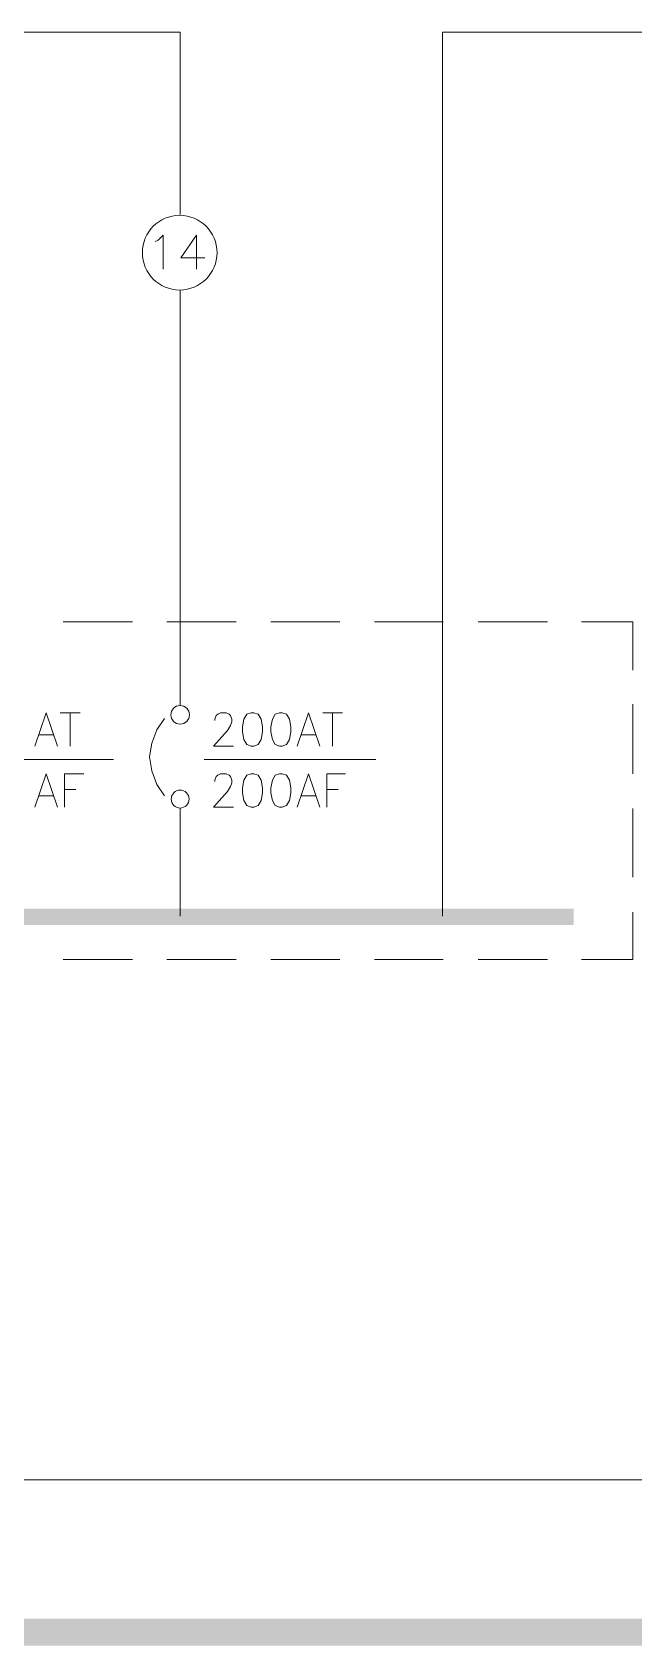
# Model space of a CAD drawing. Header units: inches. Extents: x 0.9 to 46, y 0.8 to 32.4.
# Drawn here: x 10.289 to 11.702, y 0.755 to 4.545 of the extents above; entities that cross this region are included whole.
import ezdxf

# ---------------------------------------------------------------- set-up
doc = ezdxf.new("R2010")
doc.units = ezdxf.units.IN
doc.header["$MEASUREMENT"] = 0
doc.layers.add('PDF_Geometry', color=7, linetype='Continuous')
doc.layers.add('PDF_Solid Fills', color=7, linetype='Continuous')

msp = doc.modelspace()

# ---------------------------------------------------------------- linework, layer by layer
at = {"layer": 'PDF_Geometry', "lineweight": 9}
for points in [[(10.6365, 4.1166), (10.6365, 4.5449), (7.4015, 4.5449)], [(11.2531, 2.4683), (11.2531, 4.5449), (15.7264, 4.5449)], [(10.5781, 4.0533), (10.5848, 4.0566), (10.5965, 4.0683), (10.5965, 3.9883)], [(10.6748, 3.9883), (10.6748, 4.0683), (10.6381, 4.0149), (10.6948, 4.0149)], [(10.6365, 2.9633), (10.6365, 3.9399)], [(10.5248, 3.1599), (10.3615, 3.1599)], [(10.7681, 3.1599), (10.6048, 3.1599)], [(11.0115, 3.1599), (10.8498, 3.1599)], [(11.2548, 3.1599), (11.0931, 3.1599)], [(11.4998, 3.1599), (11.3364, 3.1599)], [(11.6998, 3.0466), (11.6998, 3.1599), (11.5798, 3.1599)], [(11.6998, 2.8033), (11.6998, 2.9666)], [(10.2948, 2.8683), (10.3215, 2.9466), (10.3481, 2.8683)], [(10.3548, 2.9466), (10.4015, 2.9466)], [(10.3781, 2.9466), (10.3781, 2.8683)], [(10.5998, 2.9333), (10.5815, 2.9066), (10.5698, 2.875), (10.5648, 2.8433), (10.5698, 2.8099), (10.5815, 2.7783), (10.5998, 2.7516)], [(10.7181, 2.9283), (10.7181, 2.9316), (10.7215, 2.9399), (10.7248, 2.9433), (10.7315, 2.9466), (10.7448, 2.9466), (10.7515, 2.9433), (10.7548, 2.9399), (10.7582, 2.9316), (10.7582, 2.9249), (10.7548, 2.9166), (10.7481, 2.905), (10.7148, 2.8683), (10.7615, 2.8683)], [(10.9115, 2.8683), (10.9381, 2.9466), (10.9648, 2.8683)], [(10.9714, 2.9466), (11.0181, 2.9466)], [(10.9948, 2.9466), (10.9948, 2.8683)], [(10.3048, 2.8949), (10.3381, 2.8949)], [(10.9215, 2.8949), (10.9548, 2.8949)], [(10.0765, 2.8366), (10.4798, 2.8366)], [(10.6931, 2.8366), (11.0965, 2.8366)], [(10.2948, 2.7249), (10.3215, 2.8033), (10.3481, 2.7249)], [(10.3648, 2.7249), (10.3648, 2.8033), (10.4098, 2.8033)], [(10.7181, 2.7849), (10.7181, 2.7883), (10.7215, 2.7966), (10.7248, 2.7999), (10.7315, 2.8033), (10.7448, 2.8033), (10.7515, 2.7999), (10.7548, 2.7966), (10.7582, 2.7883), (10.7582, 2.7816), (10.7548, 2.7733), (10.7481, 2.7616), (10.7148, 2.7249), (10.7615, 2.7249)], [(10.9115, 2.7249), (10.9381, 2.8033), (10.9648, 2.7249)], [(10.9815, 2.7249), (10.9815, 2.8033), (11.0248, 2.8033)], [(10.3048, 2.7516), (10.3381, 2.7516)], [(10.3648, 2.7666), (10.3915, 2.7666)], [(10.9215, 2.7516), (10.9548, 2.7516)], [(10.9815, 2.7666), (11.0081, 2.7666)], [(10.6365, 2.7233), (10.6365, 2.4683)], [(11.6998, 2.56), (11.6998, 2.7216)], [(11.5798, 2.3666), (11.6998, 2.3666), (11.6998, 2.4783)], [(10.3615, 2.3666), (10.5248, 2.3666)], [(10.6048, 2.3666), (10.7681, 2.3666)], [(10.8498, 2.3666), (11.0115, 2.3666)], [(11.0931, 2.3666), (11.2548, 2.3666)], [(11.3364, 2.3666), (11.4998, 2.3666)]]:
    msp.add_lwpolyline(points, dxfattribs=at)
for points in [[(10.8031, 2.9466), (10.7931, 2.9433), (10.7865, 2.9316), (10.7831, 2.9133), (10.7831, 2.9016), (10.7865, 2.8833), (10.7931, 2.8716), (10.8031, 2.8683), (10.8098, 2.8683), (10.8198, 2.8716), (10.8265, 2.8833), (10.8298, 2.9016), (10.8298, 2.9133), (10.8265, 2.9316), (10.8198, 2.9433), (10.8098, 2.9466)], [(10.8698, 2.9466), (10.8598, 2.9433), (10.8531, 2.9316), (10.8498, 2.9133), (10.8498, 2.9016), (10.8531, 2.8833), (10.8598, 2.8716), (10.8698, 2.8683), (10.8765, 2.8683), (10.8864, 2.8716), (10.8931, 2.8833), (10.8965, 2.9016), (10.8965, 2.9133), (10.8931, 2.9316), (10.8864, 2.9433), (10.8765, 2.9466)], [(10.8031, 2.8033), (10.7931, 2.7999), (10.7865, 2.7883), (10.7831, 2.77), (10.7831, 2.7583), (10.7865, 2.74), (10.7931, 2.7283), (10.8031, 2.7249), (10.8098, 2.7249), (10.8198, 2.7283), (10.8265, 2.74), (10.8298, 2.7583), (10.8298, 2.77), (10.8265, 2.7883), (10.8198, 2.7999), (10.8098, 2.8033)], [(10.8698, 2.8033), (10.8598, 2.7999), (10.8531, 2.7883), (10.8498, 2.77), (10.8498, 2.7583), (10.8531, 2.74), (10.8598, 2.7283), (10.8698, 2.7249), (10.8765, 2.7249), (10.8864, 2.7283), (10.8931, 2.74), (10.8965, 2.7583), (10.8965, 2.77), (10.8931, 2.7883), (10.8864, 2.7999), (10.8765, 2.8033)]]:
    msp.add_lwpolyline(points, close=True, dxfattribs=at)
at = {"layer": 'PDF_Geometry', "color": 8, "lineweight": 20, "true_color": 0x808080}
msp.add_lwpolyline([(41.7374, 1.145), (2.7, 1.145)], dxfattribs=at)
at = {"layer": 'PDF_Geometry', "lineweight": 9}
for centre, radius in [((10.6354, 4.0272), 0.0877), ((10.6365, 2.9416), 0.0217), ((10.6365, 2.7438), 0.0211)]:
    msp.add_circle(centre, radius, dxfattribs=at)
at = {"layer": 'PDF_Solid Fills', "color": 8, "lineweight": 9, "true_color": 0x808080, "transparency": 33554559}
for points in [[(7.7665, 2.4866), (7.7665, 2.4483), (11.5614, 2.4866)], [(7.7665, 2.4483), (11.5614, 2.4866), (11.5614, 2.4483)]]:
    msp.add_solid(points, dxfattribs=at)
at = {"layer": 'PDF_Solid Fills', "lineweight": 9, "transparency": 33554559}
for points in [[(41.6609, 0.755), (41.6609, 0.8183), (1.5383, 0.755)], [(41.6609, 0.8183), (1.5383, 0.755), (1.6016, 0.8183)]]:
    msp.add_solid(points, dxfattribs=at)

doc.saveas('drawing.dxf')
